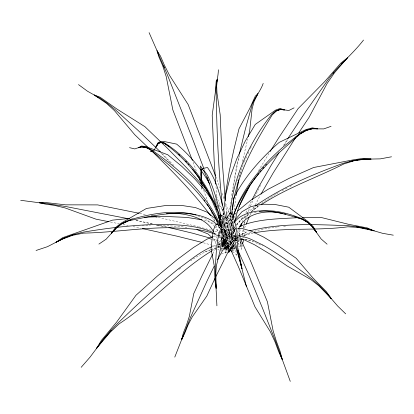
<?xml version="1.0" encoding="UTF-8"?>
<svg xmlns="http://www.w3.org/2000/svg" width="414" height="414" viewBox="0 0 414 414"><rect width="100%" height="100%" fill="white"/><g stroke="black" fill="none" stroke-linecap="round" stroke-linejoin="round"><path stroke-width="0.31" stroke-dasharray="2.07 1.55" d="M224.336 240.425L225.728 243.867L225.739 242.63M232.621 239.722L232.709 236.73M231.54 247.882L233.418 247.872L233.496 245.321M227.327 221.568L227.229 223.441L228.435 231.969M235.519 241.212L235.794 236.829L236.203 235.649M230.546 214.83L230.551 224.347M222.53 221.428L222.458 225.216M223.006 214.995L223.291 211.135M229.216 220.341L229.537 215.989M230.184 207.285L230.277 206.037M233.346 221.148L233.144 233.134M227.1 239.665L227.389 236.523M231.002 237.212L231.354 233.439M232.394 239.763L232.678 236.679M224.114 246.537L223.13 242.366L223.539 238.283M229.372 247.624L227.664 248.338L228.011 244.902M236.384 243.034L236.503 241.869M232.652 251.505L236.865 255.153L237.015 253.917M238.071 245.274L238.599 240.953L238.076 238.542M232.766 191.889L232.999 190.031M233.077 189.415L236.41 169.492L239.442 155.007M231.421 216.03L231.183 226.106M230.603 203.564L230.769 202.322M231.178 199.227L231.343 197.985M231.669 195.506L235.783 170.63L238.868 156.176M226.66 252.307L225.656 253.099L226.251 248.654L225.77 246.822M234.158 210.208L236.027 196.101M222.07 245.657L222.339 246.827L223.493 239.892M223.912 237.372L224.124 236.109M224.543 233.589L224.859 231.695L224.326 229.17M239.313 176.68L240.265 171.665M232.916 244.865L233.403 247.324L233.77 245.538M243.686 227.56L244.343 224.445M244.472 223.819L245.129 220.703L244.141 225.123M242.418 161.574L247.665 139.099M240.581 241.46L240.172 243.344L241.357 249.326L242.376 245.052M241.952 235.178L244.006 225.754M236.917 184.147L238.081 179.221L244.006 162.345M244.42 236.492L245.3 232.823L244.581 230.484M229.356 233.993L230.256 230.277M231.307 225.94L232.88 221.123M239.597 235.447L239.421 233.015L240.581 228.228M240.622 241.486L240.172 243.344L239.996 240.917M242.123 235.297L242.873 232.197L244.332 228.688M221.262 250.972L224.383 240.239M232.58 250.739L233.91 246.537M239.887 228.28L238.738 231.902L240.286 237.377M223.353 239.866L221.759 244.643L224.807 245.585M237.429 232.104L238.247 229.739M228.186 218.649L228.6 217.5M226.691 227.803L228.197 223.834M230.215 235.369L231.291 232.533M233.305 233.279L235.519 227.431M228.787 232.456L230.122 229.014M231.762 229.04L233.988 223.306M233.31 233.646L235.364 228.352M245.787 217.583L250.108 206.783M250.346 206.182L253.28 199.724M234.34 217.614L236.523 212.351M242.035 222.246L244.959 215.202M245.932 212.858L247.153 209.924M244.57 228.104L246.03 224.595M219.529 234.345L222.67 228.471M244.276 161.77L246.672 156.601M248.007 153.729L249.073 151.431M250.408 148.559L251.743 145.687M235.576 239.452L236.368 237.771M238.066 242.066L238.599 240.953M223.751 238.671L222.618 240.177L223.389 244.405L225.045 241.041M254.729 196.847L260.515 185.327M248.659 206.42L251.567 200.743M249.725 215.839L254.988 205.561M255.278 204.987L259.661 196.422M212.905 253.637L215.911 247.976M222.339 246.827L225.516 241.253M226.784 239.023L227.421 237.91L224.667 227.421M258.517 170.656L269.436 152.668M217.816 244.664L220.848 239.991M231.4 247.862L233.336 244.498M284.33 145.009L288.004 139.068M283.367 145.718L287.466 139.156M233.149 232.627L235.488 229.066M223.958 246.273L222.841 245.704L225.583 241.564M226.955 239.489L227.638 238.454L225.118 231.033L223.162 229.48M220.357 243.184L217.717 246.692L223.42 246.594M231.162 248.053L233.496 244.984M235.871 241.057L236.617 240.089L232.891 240.41M234.764 226.908L232.528 229.786L234.94 226.929M244.891 219.016L248.757 214.09M223.446 250.242L224.9 248.441M242.739 237.91L243.882 236.508M229.273 220.998L231.659 218.137M234.847 214.328L236.435 212.418M236.632 224.507L243.494 216.289M236.534 225.025L240.513 220.258L247.758 214.338M231.235 226.147L234.024 222.861M236.508 225.407L242.671 218.147L251.158 213.246M223.389 244.405L225.832 241.802M232.342 231.721L231.079 233.051L231.203 237.196M232.766 231.281L235.711 228.186M236.42 238.738L235.607 239.592L235.659 241.341M238.862 236.177L240.084 234.898L248.503 231.214M223.291 239.349L223.845 242.92L225.775 241.274M227.7 239.628L228.668 238.806M230.593 237.16L232.042 235.928L231.716 234.138M251.707 211.59L258.098 206.167M221.05 241.947L224.398 243.515L225.832 242.299M247.132 212.863L254.884 206.524M251.143 211.575L258.057 206.053M218.043 246.128L221.578 243.297M222.085 242.894L224.611 240.876M226.629 239.261L227.638 238.454M231.183 248.742L234.2 246.366M231.83 243.121L225.263 247.991L226.251 248.654M178.838 269.421L181.394 267.553M190.595 260.815L192.127 259.692M231.255 248.084L233.76 246.278M234.805 238.593L236.389 237.486M238.5 236.006L240.084 234.898M261.617 203.388L275.952 194.052M253.554 209.603L260.064 205.473M212.087 250.713L215.839 248.39M193.172 258.998L204.894 251.955L210.317 249.844M276.485 193.705L279.843 191.915M282.089 190.719L287.689 187.733M289.929 186.538L291.611 185.643M230.965 240.296L233.263 239.101M233.832 238.8L236.699 237.305M240.141 235.514L245.3 232.823M244.648 235.571L251.257 232.42M234.961 238.94L236.704 238.174M223.845 242.92L225.532 242.19M221.402 254.046L227.307 251.546M232.031 249.544L234.986 248.291M232.218 246.439L233.931 245.73M213.127 236.658L216.589 235.24L217.774 235.318M212.211 246.625L216.356 244.928M217.976 247.06L219.71 246.351M222.013 245.409L226.049 243.753M210.917 249.611L215.735 247.732M218.147 246.796L219.953 246.092M220.553 245.859L225.977 243.748M251.174 232.295L242.516 235.633L253.73 233.046M218.095 242.464L220.434 241.59M222.779 240.72L223.948 240.28M226.872 239.188L228.631 238.536M204.894 251.955L210.193 249.978M210.783 249.761L213.722 248.664L218.882 249.533L219.327 251.205M228.626 241.864L225.847 242.847L226.132 244.1M231.188 249.057L234.836 247.81M238.49 246.563L241.538 245.528L241.062 242.009M227.819 245.078L231.421 243.903L231.038 242.024M225.723 224.057L227.203 223.596L229.32 226.815L231.333 233.201M254.155 231.317L265.364 228.533L276.656 227.032M230.013 246.361L226.396 247.21L229.501 247.525M254.274 212.537L256.142 212.113M232.942 240.167L234.852 239.851M235.488 239.742L236.767 239.53M218.178 244.353L225.863 243.308M277.282 226.95L279.16 226.696M224.191 247.075L225.102 249.342L229.413 248.809M230.029 248.731L234.961 248.121M230.789 236.301L232.637 236.089M235.168 236.984L236.358 236.849M131.528 218.25L132.801 218.126M229.754 244.032L231.421 243.903M220.75 231.669L222.007 231.576M283.58 226.251L285.484 226.137M222.587 240.296L222.856 241.548L225.93 241.367M142.168 225.863L150.365 225.635M156.042 225.48L160.461 225.361L180.385 226.484L187.138 227.695M225.956 246.553L227.855 246.521L227.596 245.285M225.288 247.934L229.04 247.903M228.321 235.82L225.816 235.825L224.119 229.465M230.831 235.809L232.083 235.809M232.709 235.804L235.84 235.794L233.796 228.145L228.207 218.126M234.448 236.135L236.265 236.182M218.369 235.354L220.75 235.509M230.753 243.235L231.943 243.313M217.536 244.441L223.281 244.814L223.964 246.511M230.122 247.588L235.08 248.1M228.626 237.838L227.343 237.693L228.492 238.164M231.83 238.195L233.113 238.34M233.755 238.412L236.316 238.702M236.958 238.769L238.878 238.987M235.369 240.498L236.617 240.705M217.143 247.443L223.902 248.566M224.517 248.669L228.818 249.388M110.471 222.033L119.304 223.788M123.087 224.543L128.092 225.563M139.704 213.401L145.904 214.706M136.134 220.362L153.708 224.114M133.049 226.608L140.481 228.171M135.999 220.502L152.761 224.119M158.288 217.36L198.347 226.722M158.112 225.102L167.556 227.219M157.108 225.107L166.433 227.214M245.186 239.401L252.524 241.243L262.833 246.014M234.5 236.575L236.363 237.056M245.067 239.313L252.524 241.243M222.101 232.15L220.853 231.819L221.547 233.543M224.6 232.813L227.1 233.475M229.594 234.138L233.341 235.131M233.967 235.297L235.84 235.794M198.963 226.872L211.176 230.2M203.367 242.78L215.596 246.237M234.407 236.596L236.767 237.263M225.283 248.115L228.999 249.181M232.094 250.066L235.814 251.132M225.418 245.771L227.855 246.521M214.845 231.193L221.583 233.387M213.489 239.168L220.496 241.688M218.043 247.034L219.886 247.634M220.496 247.831L222.334 248.431M210.255 238.992L216.998 241.911M227.421 237.91L228.621 238.324M234.024 240.182L236.425 241.01M204.5 220.238L214.975 223.984M213.919 233.77L220.32 236.058L213.966 232.968M197.949 215.829L205.686 218.882L214.167 225.578M226.665 246.061L230.639 247.665M231.203 247.898L234.609 249.275L233.713 245.124M226.825 246.123L229.537 247.329M225.878 234.785L228.15 235.845M224.74 249.295L227.581 250.625M224.517 246.558L228.983 248.84M223.762 239.856L224.269 242.361L226.991 243.893M231.24 238.376L233.299 239.809M236.906 242.309L241.538 245.528M224.859 231.695L227.41 233.641M230.986 236.363L233.03 237.921M235.582 239.866L237.626 241.424M218.587 242.847L221.526 245.155M222.013 245.538L224.466 247.463M224.952 247.846L227.891 250.149M213.815 233.211L217.34 236.011M217.842 236.415L220.362 238.417M230.52 243.722L231.504 244.514M231.995 244.907L234.453 246.894M223.027 239.592L224.036 244.374L225.956 245.926M226.432 246.314L228.833 248.25L228.047 244.508M226.101 245.833L229.377 248.669M213.313 238.712L214.675 239.923L216.222 246.102M223.312 217.257L227.358 220.941M226.137 246.268L228.937 248.886M224.269 242.361L225.956 244.022M162.272 153.765L174.278 165.973M161.196 153.247L170.18 162.448M223.13 242.366L225.775 245.849M226.153 246.346L227.664 248.338M230.598 239.996L231.302 240.943M227.079 246.035L228.461 247.893L227.788 244.84M218.959 205.054L223.084 210.773M211.471 216.765L215.223 221.966M222.856 241.548L225.749 245.678M226.111 246.19L226.836 247.225M219.746 227.245L220.465 228.316M220.828 228.854L221.909 230.458M224.398 243.515L225.081 244.539M226.442 246.578L228.492 249.647M223.927 230.505L224.605 231.54L226.991 239.52M220.693 228.026L222.013 230.153M214.509 226.122L218.235 232.125M218.571 232.668L219.591 234.308L220.486 238.562M224.036 244.374L224.673 245.44M224.993 245.968L227.545 250.222M238.107 234.873L238.749 235.954M233.206 244.777L234.459 246.992M214.1 232.916L215.948 236.208L216.781 241.139M218.095 226.199L219.648 228.983M220.89 231.209L222.132 233.434M222.442 233.993L224 237.393M228.435 244.653L229.796 247.525M216.232 195.998L222.287 209.805L224.295 215.917M223.565 218.913L228.233 230.06L228.958 233.123M222.033 229.051L222.53 230.241L222.494 228.968M221.521 229.754L222.013 230.929M222.53 235.623L223.224 237.357L222.996 236.094M218.747 226.277L219.896 229.165M193.115 162.262L196.277 170.609M221.397 230.168L222.08 231.985M222.996 234.402L223.684 236.218M215.797 176.53L219.358 186.067M204.092 169.186L204.542 170.397M203.626 190.28L207.709 201.546M219.57 186.662L220 187.847M221.93 193.183L224.067 199.108M225.568 203.253L228.942 212.91M214.794 198.29L216.765 203.755M233.662 240.213L234.505 242.625M229.78 215.347L235.949 234.381M217.195 204.977L217.826 206.809M211.564 212.216L212.61 215.264M213.867 218.923L214.913 221.971M216.165 225.63L218.364 232.378M215.337 200.474L218.204 208.889M228.135 242.273L229.687 246.837M222.013 243.277L222.841 245.704M225.097 218.364L227.503 225.702L229.247 233.651M221.583 221.071L222.996 225.371M221.49 221.604L222.898 225.884M224.098 229.553L226.313 238.112M219.694 227.25L220.062 228.414M220.978 231.312L221.707 233.636M222.815 221.464L223.555 223.845M219.513 236.083L220.471 239.168M221.583 219.213L223.467 225.392M224.942 240.927L225.728 243.867M232.042 235.928L233.341 240.881M224.181 240.725L225.133 244.384M225.102 232.611L224.207 229.061L225.858 236.57M227.503 244.074L228.461 247.893M224.222 236.208L224.657 238.045M225.382 241.103L226.111 244.167M224.253 247.137L225.656 253.099M236.14 234.997L236.549 236.751M235.773 250.454L236.865 255.153M226.044 218.804L229.382 233.879M222.427 220.305L223.555 225.164M221.702 219.192L222.991 224.833M224.926 240.405L225.708 244.022M219.839 227.089L220.093 228.274M220.719 231.524L221.521 235.281M231.519 233.781L232.777 239.758M221.8 229.387L222.059 230.624M223.099 235.576L223.493 237.434M222.277 228.802L222.53 230.044M223.425 234.391L224.197 238.122M224.838 241.227L225.351 243.711M224.528 229.428L226.282 238.045M221.593 229.206L221.976 231.084M227.343 245.052L228.207 249.306M226.934 232.994L227.54 235.99M224.14 229.848L224.88 233.553M239.421 233.015L239.887 235.364M240.006 235.954L240.353 237.719M229.641 244.027L230.112 246.371M225.827 230.07L226.996 235.933M231.364 247.681L231.964 250.724M233.072 232.787L230.21 214.509M230.313 243.691L230.676 245.559M223.105 234.614L223.72 237.786M224.212 240.322L225.076 244.762M225.526 230.065L226.613 235.69M226.732 236.316L227.338 239.442M221.531 234.79L220.941 231.079M234.64 237.719L232.564 226.458L232.42 218.773M227.99 231.209L226.448 220.383M222.007 228.461L222.318 230.282M232 238.635L231.193 231.778M233.004 244.84L233.403 247.324M230.231 228.983L231.711 238.133M224.124 230.096L224.528 232.58M233.641 239.856L234.101 242.832M229.817 234.961L229.33 231.814L229.284 227.353M223.896 215.057L223.617 213.163L223.607 215.021M224.274 217.588L224.926 222.013M227.85 223.032L229.284 233.066M223.777 218.038L224.14 220.569M231.571 233.615L232.399 239.69M230.515 243.639L230.769 245.497M225.154 229.817L226.256 237.859M233.041 244.71L233.418 247.872M223.819 240.86L224.378 245.58M223.379 211.249L223.524 212.527M225.661 204.588L226.37 210.974M222.701 209.091L223.415 215.503M217.821 206.384L218.106 208.941M216.004 186.745L216.993 198.12M224.429 240.844L224.766 245.093M225.004 248.131L225.102 249.342M240.813 241.962L241.357 249.326M228.59 244.56L228.73 249.3M230.112 215.057L230.122 223.301M223.612 218.173L223.612 219.436M236.425 239.509A125.504 60.387 -34.2 0 1 234.8 225.708M225.547 223.772A132.832 63.911 -34.2 0 1 226.137 219.989M227.747 213.319A132.832 63.911 -34.2 0 1 230.189 206.198M229.568 233.848A132.832 63.911 -34.2 0 1 230.06 228.926M230.872 224.466A132.832 63.911 -34.2 0 1 232.264 219.141M231.39 227.545A128.34 61.753 -34.2 0 1 232.849 218.576"/><path stroke-width="0.62" d="M236.767 237.263L242.081 238.78L254.558 244.777L269.726 253.927L287.145 265.959L310.79 279.481L318.645 285.634L331.148 298.499L325.73 292.046L319.096 285.303L311.99 279.015C296.093 266.647 279.833 254.667 262.29 244.705C254.791 241.512 247.184 236.047 238.733 236.58M218.364 69.795C218.307 77.651 215.321 85.108 216.17 93.057L216.165 93.228C216.807 130.617 218.333 168.043 222.277 205.246M201.784 189.043C202.839 182.341 199.972 175.422 201.789 168.855M216.331 86.64L216.47 84.86M246.346 286.343L236.41 246.542L229.925 225.402L227.866 219.974L226.691 218.287L220.615 214.799L220.362 216.972L221.904 227.855M230.334 213.422L230.463 212.341C236.477 222.323 237.776 234.241 237.372 245.714L241.967 268.515M232.502 209.826L233.843 198.384M215.787 184.214L214.173 160.937L212.201 115.242L215.223 93.129L216.206 81.144L217.319 79.188L216.682 86.024L216.977 93.015L220.186 114.719L222.158 160.42L225.257 200.759M223.767 209.986L225.837 194.301L230.277 176.654L236.787 158.795L245.191 141.226L255.252 124.438L275.589 110.093L280.087 108.478L284.247 109.886L288.848 110.486L294.049 107.863M230.112 213.153C233.284 176.985 249.192 142.82 271.548 114.543L276.014 110.781L280.418 109.203L284.289 109.922L280.33 109.56L276.019 111.107L273.235 113.55M231.669 214.152C234.629 177.647 253.492 145.48 272.195 114.952L276.423 110.828L280.92 109.213L284.289 109.922M224.802 198.296L229.232 171.267L233.672 150.453L239.018 128.738L249.761 108.328L255.272 96.188L257.875 93.724L256.478 95.929M236.109 195.46L238.759 179.795M116.153 228.171L111.511 233.237L115.92 228.078L121.83 223.56L128.594 220.212C149.775 213.852 172.426 209.489 194.378 214.416L196.164 215.12M295.472 137.36A125.504 60.387 -34.2 0 1 299.995 133.888L306.225 130.441L312.244 128.816L323.712 128.909L331.055 126.327M239.271 154.293L245.243 129.541L251.091 108.494C252.902 99.008 260.183 92.317 263.2 83.405M216.713 81.905L217.319 79.188M242.671 243.825L243.691 239.551M241.015 226.432L241.74 223.441M248.276 136.615L249.647 131.031L252.1 108.835L254.01 101.694L257.938 93.735M255.371 206.131L257.311 204.547C283.844 186.455 313.683 174.04 343.744 163.126L353.768 160.466L363.176 159.069L370.954 159.074L363.275 158.345L353.67 159.773L313.636 167.499L289.22 178.279L268.034 189.327L250.672 200.335L237.631 210.99M174.786 357.111L181.622 339.677L183.381 332.83L186.579 324.824L189.333 316.441L193.726 293.655L201.939 275.884L212.61 254.212M148.057 147.451L134.762 134.716L114.533 110.714L106.507 103.365L94.206 95.003L100.116 97.228L116.753 108.939L144.874 126.648L166.883 147.72L186.673 167.836L206.928 190.321M240.462 226.468L241.031 224.657M238.454 229.149C245.719 212.346 267.18 209.567 283.129 213.588M229.842 214.059L230.463 212.341L226.691 218.287M201.499 170.377C202.27 166.733 206.959 174.78 207.419 175.246C213.81 187.915 217.272 201.778 220.843 215.435M183.397 334.993L181.58 339.682M158.645 54.374L149.092 32.634M234.433 222.158L235.545 219.291L241.921 211.777L250.708 206.705L261.664 204.216L274.472 204.387L288.775 207.207L308.332 221.795L313.3 226.691L316.632 232.668L321.166 239.002L327.096 244.193M225.009 224.766L223.451 228.642L221.92 236.767L220.678 248.353L216.382 265.793L215.834 272.924L216.155 288.279L215.042 280.739L214.261 265.891L211.052 248.788L212.294 237.201L213.826 229.077L215.606 224.647L217.578 224.031L218.639 225.64M246.273 224.01L249.187 216.993M168.959 146.561L164.42 143.296L160.891 142.468L158.086 143.875L156.099 146.954L157.889 142.892L160.818 141.422L164.493 141.593L176.649 144.113C189.902 155.291 201.178 168.803 209.691 183.904M150.23 151.612L153.868 150.675L157.625 143.653L160.554 142.183L164.141 143.151C190.668 161.791 210.048 189.405 220.89 219.772M215.016 278.301L206.803 296.077L192.21 316.974L188.018 325.088L184.82 333.094L181.653 339.697L190.668 317.041L207.191 280.656L214.095 266.347M331.148 298.499L326.408 291.673L312.772 277.778L296.145 258.238L278.726 246.206L263.558 237.056L251.081 231.053L241.636 228.368L237.336 228.859M215.839 276.593L228.036 252.054L233.563 242.883M239.054 206.534L249.652 186.041M252.147 199.605L258.253 187.677L271.408 164.855L278.927 152.823M217.505 259.718L224.067 247.82L226.856 244.131L233.098 241.465M156.114 146.949L157.92 143.575L160.787 142.137L164.41 142.846C190.388 159.028 207.978 185.726 219.166 213.696M359.238 159.835L362.918 159.286L370.939 159.023M290.266 381.366L279.569 352.117M260.929 194.223L273.276 172.798L295.57 137.66M228.181 251.282L228.823 252.343L230.432 249.544M211.621 246.868C199.631 251.997 189.586 260.722 179.096 268.293C157.636 285.546 137.407 304.254 117.643 323.412L109.482 332.075L102.242 340.66L96.669 348.19L101.363 340.391L116.572 322.185L135.927 295.322L157.46 275.993L176.799 259.925L193.395 247.567L206.783 239.261L212.553 236.896M270.114 151.581L278.933 137.469L298.085 108.644L324.597 81.718L340.888 63.021L347.356 57.903L341.534 63.849M224.486 239.841L225.154 238.826M287.823 138.618L305.972 111.304L326.237 82.35C336.758 66.566 352.014 54.99 363.513 40.049M298.763 132.858L309.046 117.379L327.008 83.644L334.559 72.683L347.356 57.903M98.905 244.084L106.155 239.183L111.511 233.217L115.459 227.545L121.493 222.934L146.452 208.459L164.668 205.67L181.151 205.37L195.449 207.564L207.15 212.191L215.927 219.115L217.578 221.775M302.137 217.671L321.854 217.655L348.412 224.269L367.311 227.917L374.039 230.836L382.603 233.32L393.3 235.173M102.123 341.007L90.019 357.178L81.185 367.301M221.211 239.515L222.292 238.081L223.539 238.283M333.089 73.656L333.865 72.641M240.824 240.249L241.59 239.313M108.577 221.656L95.96 219.151L65.231 207.973L54.441 205.38L45.328 204.086L39.475 202.813L45.825 203.403L65.319 206.441L128.604 218.778M102.512 340.494L111.304 330.294M234.422 222.39C239.628 215.052 248.912 212.501 257.353 211.073C272.691 210.043 287.476 214.804 301.977 219.161L307.856 222.551L312.824 227.441L316.653 232.632M192.427 160.472L172.84 109.896L166.231 76.657L162.645 65.629L158.831 56.759L157.082 50.813L160.513 56.164L164.327 65.034L169.595 75.472L188.127 104.494L215.575 175.934M111.511 233.237L115.915 228.409L121.939 223.751L127.16 221.257M224.812 224.647L220.657 229.02L218.939 233.305L217.459 241.155L216.258 252.354L215.389 266.331L215.347 273.105L216.91 305.811M230.07 248.1L238.557 267.061L254.946 306.779L270.342 331.738L274.937 341.654L278.632 351.579L282.338 359.704L280.004 351.046L276.314 341.115L273.095 330.662L267.444 301.899L251.055 262.181L240.932 239.778M374.049 230.769L357.981 227.384L347.863 226.8C317.429 230.872 286.56 227.369 256.219 232.471L254.351 232.901M212.812 232.409C197.105 225.413 179.681 224.828 162.769 224.341C136.03 224.611 109.446 227.762 83.1 232.182L72.548 234.857L63.207 238.329L56.076 242.221L62.69 237.652L112.494 220.129L129.629 218.437M261.151 204.785C286.861 187.744 316.358 177.854 343.749 163.98L353.986 160.792L363.595 159.364L370.954 159.074M211.554 251.05C177.927 271.703 152.057 302.391 119.03 323.898L109.984 332.483L96.669 348.19M39.475 202.813L43.796 203.243M62.98 238.681L47.47 246.677L36.059 250.48M239.778 226.406C257.938 218.69 278.306 218.944 297.682 217.676M121.944 223.798L129.158 220.657C147.648 216.895 166.247 212.429 185.255 213.22C196.484 214.535 208.609 216.538 217.107 224.657M229.672 250.542L230.852 250.046M226.629 243.515L227.783 243.044M233.139 217.428A128.34 61.753 -34.2 0 1 283.445 146.706L299.777 133.634L306.251 130.172L312.399 128.516L317.569 128.806L312.798 128.563L306.515 130.255L300.036 134.089L283.538 148.786A132.832 63.911 -34.2 0 0 232.44 218.556M63.554 238.392L66.411 237.331M67.554 236.901L69.267 236.265M70.98 235.628L72.698 234.992M201.261 174.465L201.602 179.464L201.566 170.304L202.493 168.498L207.486 167.515C218.054 182.3 221.154 200.961 225.894 218.173M129.546 147.669L134.814 148.921C139.968 146.773 145.806 146.085 150.624 149.645L150.748 149.697M349.592 161.781L353.121 160.813M249.668 230.826C281.867 222.701 315.515 224.492 348.397 225.728L358.032 226.856L366.902 228.616L374.039 230.836L366.633 228.683L356.138 226.758M259.252 211.409C274.011 208.992 288.874 213.645 302.562 218.851L308.021 222.385L312.886 227.172L316.632 232.652L312.715 227.281M238.552 240.146L243.365 239.209M327.143 293.847L331.2 298.458M391.515 156.792L380.238 158.878L370.928 159.059M353.711 160.653L358.006 160.016M226.489 236.792L230.179 236.368M144.274 217.236L165.507 216.465L187.071 217.428L202.011 219.839M20.7 200.304L39.506 202.777L45.514 202.524L65.609 204.842L97.663 204.904L139.088 213.272M317.548 128.806L312.322 127.859L306.039 129.551L279.191 142.385A132.832 63.911 -34.2 0 0 233.465 198.751M284.402 213.81L285.676 214.038M151.477 215.88L157.051 217.086M142.344 228.559L176.985 236.182L202.146 242.449M168.819 227.503L192.815 233.258L210.529 238.205M94.206 95.003L99.836 98.004L107.179 103.143L115.485 109.886L137.893 130.239L160.492 151.959M216.155 288.279L215.849 283.854M294.846 216.688L302.805 219.379M213.339 233.558C199.108 228.181 183.516 228.471 168.529 227.705C140.123 227.876 112.028 232.533 83.633 233.118L72.564 235.343L63.026 238.888L56.061 242.159M196.919 229.573L207.88 233.874L211.958 237.501M226.743 240.229L231.845 242.361M98.516 97.43L87.478 91.209L78.505 84.606M303.317 219.699L307.949 222.592M221.785 237.222L225.692 240.332M229.868 249.761L232.202 251.945M178.744 154.432L179.676 155.312M149.894 149.206C171.412 170.159 192.665 191.661 210.721 215.725M345.654 313.828L337.689 306.06L331.164 298.473M185.679 161.067L186.481 162.024M188.085 163.934L188.893 164.891M192.505 169.191C206.115 186.145 215.818 206.105 221.707 226.996M202.048 168.291L200.335 165.973C201.706 170.32 199.91 175.039 201.577 179.443M212.304 200.298L206.058 191.729L194.673 178.77L181.782 166.33L167.748 154.758L145.899 146.577L141.562 146.007L138.509 147.741L141.531 146.613L145.78 147.172L150.799 149.418C179.899 169.103 207.342 194.378 221.283 227.265M204.061 199.983L204.795 201.013M206.995 204.107L208.827 206.689M220.615 214.799L221.826 216.548L226.965 231.493L235.209 246.252L237.553 252.876L241.911 268.531L240.622 263.056M229.17 250.667L229.853 251.691M225.609 239.753L228.166 244.079M222.634 231.529L224.647 235.012L226.975 243.23M213.484 231.824C207.207 219.27 192.039 215.156 179.117 213.64A179.371 81.843 -38.6 0 0 166.444 213.474M209.505 207.756L215.989 219.342L218.514 225.702M203.414 170.144C210.027 182.765 213.598 196.676 217.246 210.369M237.895 250.263L246.625 269.695L262.46 308.068L275.62 341.41L282.296 359.704M157.046 50.855L167.846 75.99L190.771 134.188L203.864 168.581M220.289 226.82C205.442 194.627 177.446 171.541 150.406 149.811L145.459 147.255L141.117 146.685L138.519 147.782M163.628 65.795L164.342 67.534M207.031 177.057L208.842 181.901M198.725 177.166L201.401 184.318M219.57 214.928L220.781 218.613M218.307 214.747L221.086 226.696M228.45 250.522L228.823 252.343M230.287 242.206L228.849 234.365M220.222 226.06L219.022 217.246M226.442 211.616L227.151 218.002M232.28 211.735L232.342 214.933M235.447 219.891A125.504 60.387 -34.2 0 1 256.82 175.919M257.213 175.401A125.504 60.387 -34.2 0 1 258.714 173.476M259.873 172.027A125.504 60.387 -34.2 0 1 261.053 170.578M262.667 168.648A125.504 60.387 -34.2 0 1 263.909 167.204M265.591 165.284A125.504 60.387 -34.2 0 1 266.45 164.327M128.485 220.621A179.371 81.843 -38.6 0 1 130.974 219.875"/></g></svg>
